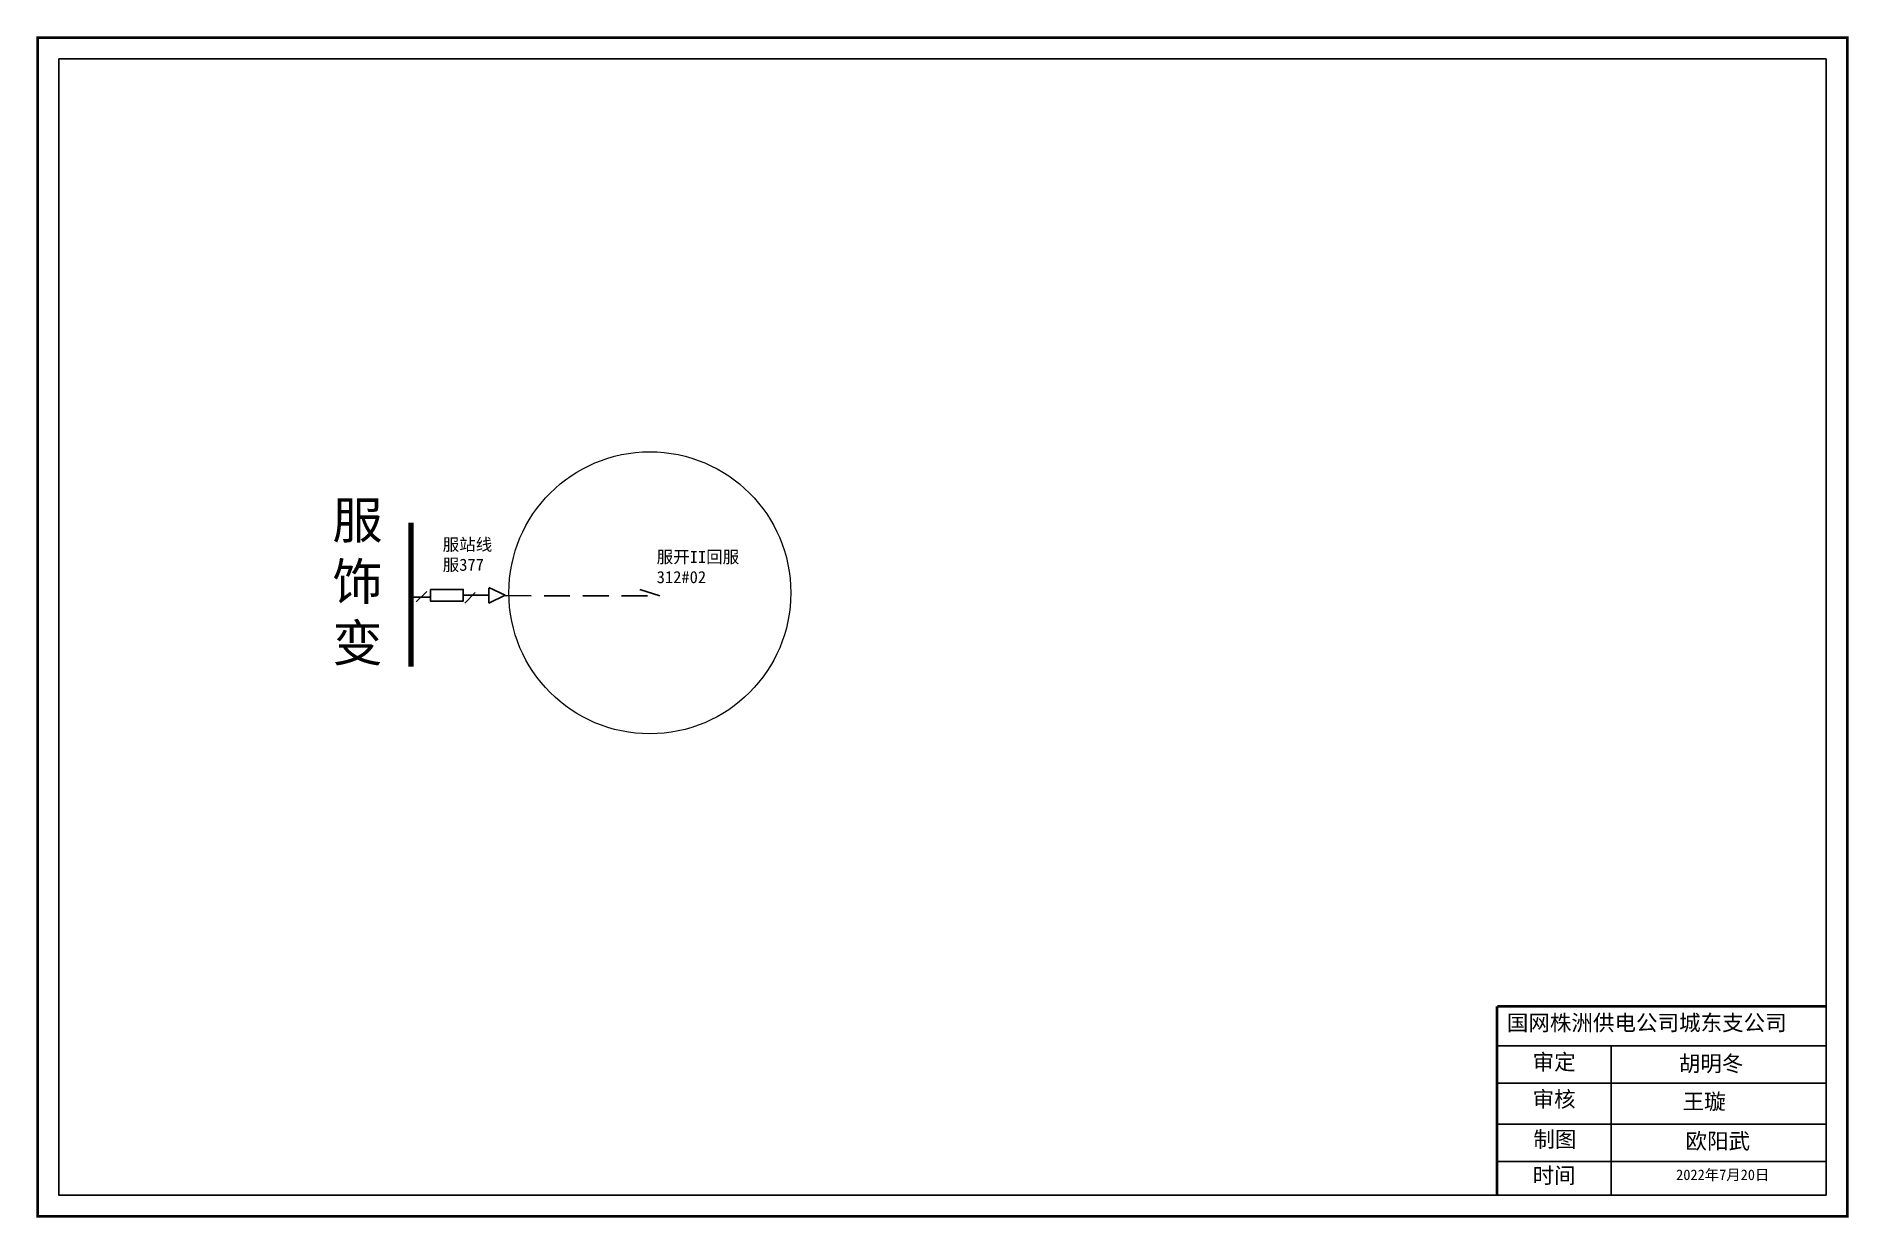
# Model space of a CAD drawing. Extents: x 0 to 344, y 0 to 224.
import ezdxf

# ---------------------------------------------------------------- set-up
doc = ezdxf.new("R2010")
doc.units = 0
doc.header["$LTSCALE"] = 0.774411
doc.linetypes.add('ACAD_ISO02W100', pattern=[15, 12, -3])
doc.linetypes.add('DASHED2', pattern=[9.525, 6.35, -3.175])
doc.layers.get('0').update_dxf_attribs({"linetype": 'CONTINUOUS'})
doc.styles.add('仿宋_txtstyle_3.00_0_0', font='simsun.ttc', dxfattribs={"height": 3})
doc.styles.add('宋体_txtstyle_0.00_0_0', font='')
doc.styles.add('宋体_txtstyle_2.00_0_0', font='', dxfattribs={"height": 2})
doc.styles.add('宋体_txtstyle_2.30_0_0', font='', dxfattribs={"height": 2.3})
doc.styles.add('宋体_txtstyle_3.00_0_0', font='', dxfattribs={"height": 3})
doc.styles.get('宋体_txtstyle_0.00_0_0').set_extended_font_data('宋体')
doc.styles.get('宋体_txtstyle_2.00_0_0').set_extended_font_data('宋体')
doc.styles.get('宋体_txtstyle_2.30_0_0').set_extended_font_data('宋体')
doc.styles.get('宋体_txtstyle_3.00_0_0').set_extended_font_data('宋体')

msp = doc.modelspace()

# ---------------------------------------------------------------- linework, layer by layer
at = {"linetype": 'ACAD_ISO02W100'}
msp.add_line((74.64, 117.55), (71.55, 117.56), dxfattribs=at)
at = {"linetype": 'Continuous'}
for p, q in [((74.04, 118.64), (72.05, 116.66)), ((81.04, 117.9), (85.69, 117.9)), ((83.27, 118.4), (81.28, 116.43)), ((88.98, 117.92), (85.85, 119.4)), ((85.85, 119.25), (85.85, 116.43)), ((85.85, 116.43), (88.98, 117.92)), ((277.52, 32.3), (339.89, 32.3)), ((299.17, 32.29), (299.17, 3.96)), ((277.52, 25.19), (339.89, 25.19)), ((277.52, 17.44), (339.89, 17.44)), ((277.52, 10.34), (339.89, 10.34))]:
    msp.add_line(p, q, dxfattribs=at)
at = {"color": 7, "linetype": 'DASHED2'}
msp.add_line((88.97, 117.83), (118.36, 117.78), dxfattribs=at)
at = {"color": 7, "linetype": 'Continuous'}
msp.add_line((118.36, 117.78), (114.57, 118.97), dxfattribs=at)
at = {"linetype": 'Continuous', "const_width": 0.5}
msp.add_lwpolyline([(0.09, 223.86), (344.06, 223.86), (344.06, -0.11), (0.09, -0.11)], close=True, dxfattribs=at)
at = {"linetype": 'Continuous'}
for points in [[(4.13, 219.81), (340.02, 219.81), (340.02, 3.94), (4.13, 3.94)], [(74.74, 119.03), (81, 119.03), (81, 116.81), (74.74, 116.81)]]:
    msp.add_lwpolyline(points, close=True, dxfattribs=at)
for points, const_width in [([(71.06, 131.72), (71.06, 104.32)], 1), ([(277.48, 39.8), (277.48, 4.07)], 0.5), ([(277.52, 39.8), (339.89, 39.8)], 0.5)]:
    msp.add_lwpolyline(points, dxfattribs=dict(at, const_width=const_width))
at = {"color": 12, "linetype": 'Continuous', "lineweight": 0, "ltscale": 1.223845, "true_color": 0xc00000}
msp.add_circle((116.46, 118.37), 26.79, dxfattribs=at)

# ---------------------------------------------------------------- texts
at = {"linetype": 'Continuous', "attachment_point": 1}
for s, insert, char_height, width, style in [('服饰变', (56.12, 135.68), 7, 12.1685, '宋体_txtstyle_0.00_0_0'), ('服站线服377', (77.09, 128.69), 2.3, 10.143, '宋体_txtstyle_2.30_0_0'), ('国网株洲供电公司城东支公司', (279.33, 38.19), 3, 82.0179, '宋体_txtstyle_3.00_0_0'), ('审定', (284.22, 30.74), 3, 23.4615, '宋体_txtstyle_0.00_0_0'), ('胡明冬', (312.01, 30.43), 3, 23.4615, '仿宋_txtstyle_3.00_0_0'), ('审核', (284.22, 23.67), 3, 23.4615, '宋体_txtstyle_0.00_0_0'), ('{\\fSimSun|b0|i0|c134|p2;王璇}', (312.74, 23.23), 3, 33.0539, '宋体_txtstyle_0.00_0_0'), ('制图', (284.38, 16.05), 3, 23.4615, '宋体_txtstyle_0.00_0_0'), ('欧阳武', (313.28, 15.71), 3, 40.7, '宋体_txtstyle_3.00_0_0'), ('时间', (284.22, 9.17), 3, 23.4615, '宋体_txtstyle_0.00_0_0'), ('2022年7月20日', (311.51, 8.8), 2, 25.8755, '宋体_txtstyle_2.00_0_0')]:
    msp.add_mtext(s, dxfattribs=dict(at, insert=insert, char_height=char_height, width=width, style=style))
at = {"color": 1, "linetype": 'Continuous', "true_color": 0xff0000, "insert": (117.76, 126.34), "char_height": 2.3, "width": 21.1805, "attachment_point": 1, "style": '宋体_txtstyle_2.30_0_0'}
msp.add_mtext('服开II回服312#02', dxfattribs=at)

doc.saveas('drawing.dxf')
